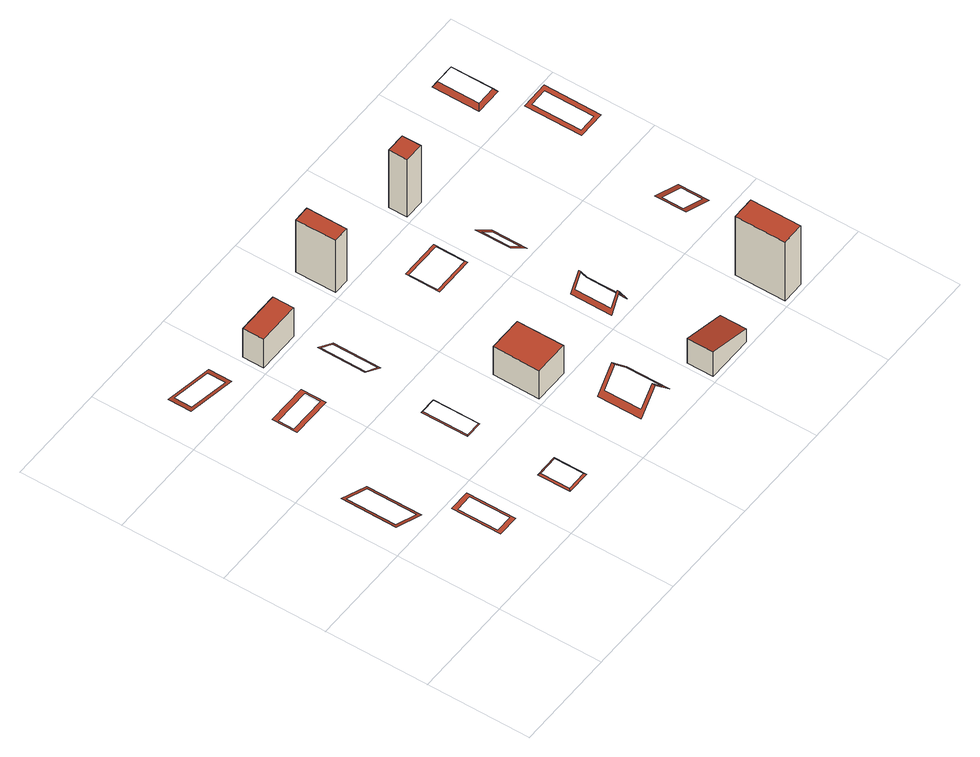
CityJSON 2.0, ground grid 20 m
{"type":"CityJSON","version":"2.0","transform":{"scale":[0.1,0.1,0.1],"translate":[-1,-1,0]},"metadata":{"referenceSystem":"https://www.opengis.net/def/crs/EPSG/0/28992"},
"CityObjects":{
"building1":{"type":"Building","attributes":{"roofType":"Flat","yearOfConstruction":1969,"function":"Residential","storeysAboveGround":5},"geometry":[{"type":"MultiSurface","lod":"3","boundaries":[[[0,1,2,3],[4,5,6,7]]],"semantics":{"surfaces":[{"type":"RoofSurface"}],"values":[0]}}]},
"building2":{"type":"Building","attributes":{"roofType":"Shed","yearOfConstruction":1976,"function":"Residential","storeysAboveGround":1},"geometry":[{"type":"MultiSurface","lod":"3","boundaries":[[[8,9,10,11],[12,13,14,15]]],"semantics":{"surfaces":[{"type":"RoofSurface"}],"values":[0]}}]},
"building3":{"type":"Building","attributes":{"roofType":"Flat","yearOfConstruction":1965,"function":"Residential","storeysAboveGround":5},"geometry":[{"type":"MultiSurface","lod":"3","boundaries":[[[16,17,18,19],[20,21,22,23]]],"semantics":{"surfaces":[{"type":"RoofSurface"}],"values":[0]}}]},
"building4":{"type":"Building","attributes":{"roofType":"Hipped","yearOfConstruction":1967,"function":"Residential","storeysAboveGround":3},"geometry":[{"type":"MultiSurface","lod":"3","boundaries":[[[24,25,26,27]],[[28,29,25,24]],[[30,29,28,31]],[[26,30,31,27]]],"semantics":{"surfaces":[{"type":"RoofSurface"}],"values":[0,0,0,0]}}]},
"building5":{"type":"Building","attributes":{"roofType":"Shed","yearOfConstruction":1990,"function":"Residential","storeysAboveGround":2},"geometry":[{"type":"MultiSurface","lod":"3","boundaries":[[[32,33,34,35],[36,37,38,39]]],"semantics":{"surfaces":[{"type":"RoofSurface"}],"values":[0]}}]},
"building6":{"type":"Building","attributes":{"roofType":"Hipped","yearOfConstruction":1959,"function":"Industrial","storeysAboveGround":3},"geometry":[{"type":"MultiSurface","lod":"3","boundaries":[[[40,41,42,43]],[[44,45,41,40]],[[46,45,44,47]],[[42,46,47,43]]],"semantics":{"surfaces":[{"type":"RoofSurface"}],"values":[0,0,0,0]}}]},
"building7":{"type":"Building","attributes":{"roofType":"Shed","yearOfConstruction":1948,"function":"Residential","storeysAboveGround":3},"geometry":[{"type":"MultiSurface","lod":"3","boundaries":[[[48,49,50,51],[52,53,54,55]]],"semantics":{"surfaces":[{"type":"RoofSurface"}],"values":[0]}}]},
"building8":{"type":"Building","attributes":{"roofType":"Flat","yearOfConstruction":2009,"function":"Residential","storeysAboveGround":2},"geometry":[{"type":"MultiSurface","lod":"2","boundaries":[[[56,57,58,59]],[[60,61,62,63]],[[58,60,63,59]],[[57,61,60,58]],[[56,62,61,57]],[[59,63,62,56]]],"semantics":{"surfaces":[{"type":"GroundSurface"},{"type":"RoofSurface"},{"type":"WallSurface"}],"values":[0,1,2,2,2,2]}}]},
"building9":{"type":"Building","attributes":{"roofType":"Gabled","yearOfConstruction":1972,"function":"Residential","storeysAboveGround":3},"geometry":[{"type":"MultiSurface","lod":"3","boundaries":[[[64,65,66,67,68,69,70,71]],[[67,72,73,64,71,74,75,68]]],"semantics":{"surfaces":[{"type":"RoofSurface"}],"values":[0,0]}}]},
"building10":{"type":"Building","attributes":{"roofType":"Flat","yearOfConstruction":1947,"function":"Residential","storeysAboveGround":2},"geometry":[{"type":"MultiSurface","lod":"2","boundaries":[[[76,77,78,79]],[[80,81,82,83]],[[78,80,83,79]],[[77,81,80,78]],[[76,82,81,77]],[[79,83,82,76]]],"semantics":{"surfaces":[{"type":"GroundSurface"},{"type":"RoofSurface"},{"type":"WallSurface"}],"values":[0,1,2,2,2,2]}}]},
"building11":{"type":"Building","attributes":{"roofType":"Flat","yearOfConstruction":1982,"function":"Residential","storeysAboveGround":4},"geometry":[{"type":"MultiSurface","lod":"3","boundaries":[[[84,85,86,87],[88,89,90,91]]],"semantics":{"surfaces":[{"type":"RoofSurface"}],"values":[0]}}]},
"building12":{"type":"Building","attributes":{"roofType":"Flat","yearOfConstruction":1989,"function":"Residential","storeysAboveGround":4},"geometry":[{"type":"MultiSurface","lod":"2","boundaries":[[[92,93,94,95]],[[96,97,98,99]],[[94,96,99,95]],[[93,97,96,94]],[[92,98,97,93]],[[95,99,98,92]]],"semantics":{"surfaces":[{"type":"GroundSurface"},{"type":"RoofSurface"},{"type":"WallSurface"}],"values":[0,1,2,2,2,2]}}]},
"building13":{"type":"Building","attributes":{"roofType":"Shed","yearOfConstruction":1976,"function":"Residential","storeysAboveGround":1},"geometry":[{"type":"MultiSurface","lod":"2","boundaries":[[[100,101,102,103]],[[104,105,106,107]],[[103,102,105,104]],[[101,106,105,102]],[[101,100,107,106]],[[100,103,104,107]]],"semantics":{"surfaces":[{"type":"GroundSurface"},{"type":"RoofSurface"},{"type":"WallSurface"}],"values":[0,1,2,2,2,2]}}]},
"building14":{"type":"Building","attributes":{"roofType":"Gabled","yearOfConstruction":1974,"function":"Residential","storeysAboveGround":1},"geometry":[{"type":"MultiSurface","lod":"3","boundaries":[[[108,109,110,111,112,113,114,115]],[[111,116,117,108,115,118,119,112]]],"semantics":{"surfaces":[{"type":"RoofSurface"}],"values":[0,0]}}]},
"building15":{"type":"Building","attributes":{"roofType":"Shed","yearOfConstruction":1972,"function":"Residential","storeysAboveGround":1},"geometry":[{"type":"MultiSurface","lod":"3","boundaries":[[[120,121,122,123],[124,125,126,127]]],"semantics":{"surfaces":[{"type":"RoofSurface"}],"values":[0]}}]},
"building16":{"type":"Building","attributes":{"roofType":"Flat","yearOfConstruction":1966,"function":"Residential","storeysAboveGround":4},"geometry":[{"type":"MultiSurface","lod":"2","boundaries":[[[128,129,130,131]],[[132,133,134,135]],[[130,132,135,131]],[[129,133,132,130]],[[128,134,133,129]],[[131,135,134,128]]],"semantics":{"surfaces":[{"type":"GroundSurface"},{"type":"RoofSurface"},{"type":"WallSurface"}],"values":[0,1,2,2,2,2]}}]},
"building17":{"type":"Building","attributes":{"roofType":"Flat","yearOfConstruction":1998,"function":"Residential","storeysAboveGround":4},"geometry":[{"type":"MultiSurface","lod":"2","boundaries":[[[136,137,138,139]],[[140,141,142,143]],[[138,140,143,139]],[[137,141,140,138]],[[136,142,141,137]],[[139,143,142,136]]],"semantics":{"surfaces":[{"type":"GroundSurface"},{"type":"RoofSurface"},{"type":"WallSurface"}],"values":[0,1,2,2,2,2]}}]},
"building18":{"type":"Building","attributes":{"roofType":"Shed","yearOfConstruction":1952,"function":"Industrial","storeysAboveGround":2},"geometry":[{"type":"MultiSurface","lod":"3","boundaries":[[[144,145,146,147],[148,149,150,151]]],"semantics":{"surfaces":[{"type":"RoofSurface"}],"values":[0]}}]},
"building19":{"type":"Building","attributes":{"roofType":"Flat","yearOfConstruction":1966,"function":"Industrial","storeysAboveGround":5},"geometry":[{"type":"MultiSurface","lod":"3","boundaries":[[[152,153,154,155],[156,157,158,159]]],"semantics":{"surfaces":[{"type":"RoofSurface"}],"values":[0]}}]},
"building20":{"type":"Building","attributes":{"roofType":"Hipped","yearOfConstruction":1998,"function":"Industrial","storeysAboveGround":3},"geometry":[{"type":"MultiSurface","lod":"3","boundaries":[[[160,161,162,163]],[[164,165,161,160]],[[166,165,164,167]],[[162,166,167,163]]],"semantics":{"surfaces":[{"type":"RoofSurface"}],"values":[0,0,0,0]}}]}
},
"vertices":[
[47,1,174],[47,97,174],[6,97,174],[6,1,174],[10,88,174],[43,88,174],[43,10,174],[10,10,174],
[74,204,29],[74,312,29],[3,312,64],[3,204,64],[10,306,61],[67,306,33],[67,210,33],[10,210,61],
[87,401,161],[87,450,161],[7,450,161],[7,401,161],[10,440,161],[84,440,161],[84,410,161],[10,410,161],
[253,7,90],[250,10,93],[210,10,93],[207,7,90],[253,70,90],[250,67,93],[210,67,93],[207,70,90],
[113,604,59],[113,649,59],[0,649,89],[0,604,89],[10,644,87],[103,644,62],[103,610,62],[10,610,87],
[242,209,92],[241,210,94],[210,210,94],[209,209,92],[242,300,92],[241,298,94],[210,298,94],[209,300,92],
[248,407,95],[248,500,95],[204,500,124],[204,407,124],[210,497,119],[242,497,99],[242,410,99],[210,410,119],
[210,651,0],[294,651,0],[294,610,0],[210,610,0],[294,610,68],[294,651,68],[210,651,68],[210,610,68],
[440,4,136],[480,4,91],[480,89,91],[440,89,136],[440,83,136],[471,83,101],[471,10,101],[440,10,136],[401,89,91],[401,4,91],[410,10,101],[410,83,101],
[410,301,0],[477,301,0],[477,210,0],[410,210,0],[477,210,67],[477,301,67],[410,301,67],[410,210,67],
[486,404,134],[486,471,134],[408,471,134],[408,404,134],[410,465,134],[484,465,134],[484,410,134],[410,410,134],
[410,688,0],[441,688,0],[441,610,0],[410,610,0],[441,610,124],[441,688,124],[410,688,124],[410,610,124],
[610,61,0],[702,61,0],[702,10,0],[610,10,0],[610,10,59],[702,10,31],[702,61,31],[610,61,59],
[627,206,63],[649,206,26],[649,286,26],[627,286,63],[627,282,63],[644,282,35],[644,210,35],[627,210,63],[605,286,26],[605,206,26],[610,210,35],[610,282,35],
[648,402,23],[648,471,23],[602,471,65],[602,402,65],[610,463,58],[640,463,30],[640,410,30],[610,410,58],
[610,647,0],[648,647,0],[648,610,0],[610,610,0],[648,610,136],[648,647,136],[610,647,136],[610,610,136],
[810,108,0],[854,108,0],[854,10,0],[810,10,0],[854,10,140],[854,108,140],[810,108,140],[810,10,140],
[869,200,66],[869,261,66],[804,261,97],[804,200,97],[810,251,94],[863,251,69],[863,210,69],[810,210,94],
[855,402,155],[855,514,155],[800,514,155],[800,402,155],[810,506,155],[845,506,155],[845,410,155],[810,410,155],
[856,605,81],[849,610,91],[810,610,91],[803,605,81],[856,697,81],[849,692,91],[810,692,91],[803,697,81]
]}
